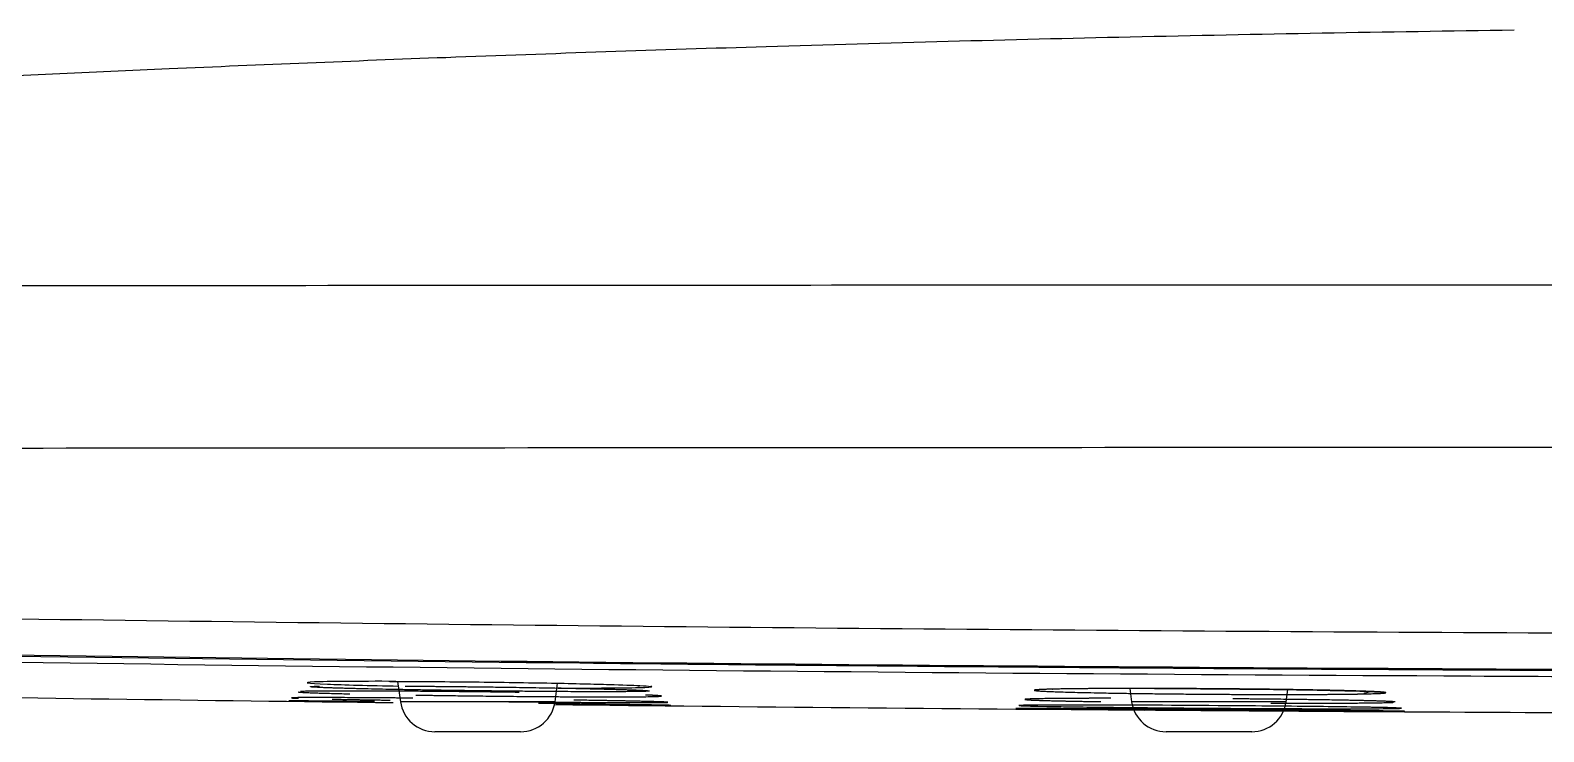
# Model space of a CAD drawing. Extents: x -4069 to -3649, y -4303 to -3709.
# Drawn here: x -3951.03 to -3942.34, y -3912.65 to -3908.62 of the extents above; entities that cross this region are included whole.
import ezdxf

# ---------------------------------------------------------------- set-up
doc = ezdxf.new("R2010")
doc.units = 0
doc.header["$LTSCALE"] = 7
doc.layers.add('6', color=7, linetype='CONTINUOUS')

msp = doc.modelspace()

# ---------------------------------------------------------------- linework, layer by layer
at = {"layer": '6', "color": 7, "linetype": 'Continuous'}
for p, q in [((-3948.92074, -3912.35621), (-3948.90438, -3912.4731)), ((-3948.01616, -3912.4731), (-3948.00128, -3912.36676)), ((-3944.71512, -3912.39711), (-3944.70448, -3912.4731)), ((-3943.81627, -3912.4731), (-3943.80651, -3912.40339)), ((-3948.21423, -3912.64536), (-3948.70631, -3912.64536)), ((-3944.01433, -3912.64536), (-3944.50642, -3912.64536))]:
    msp.add_line(p, q, dxfattribs=at)
at = {"layer": '6', "color": 3, "linetype": 'Continuous'}
for p, q in [((-3948.01616, -3912.4731), (-3948.90438, -3912.4731)), ((-3943.81627, -3912.4731), (-3944.70448, -3912.4731))]:
    msp.add_line(p, q, dxfattribs=at)
at = {"layer": '6', "color": 7, "linetype": 'Continuous'}
for centre, radius, start, end in [((-3937.96053, -3011.66382), 900.88155, 269.09366, 269.3013), ((-3948.70631, -3912.44537), 0.2, 187.96961, 270), ((-3948.21423, -3912.44537), 0.2, 270, 352.03039), ((-3937.96053, -3011.66382), 900.88155, 269.360262, 269.575942), ((-3944.50642, -3912.44537), 0.2, 187.96961, 270), ((-3944.01433, -3912.44537), 0.2, 270, 352.03039), ((-3937.96053, -3011.66382), 900.88155, 269.626603, 269.803149)]:
    msp.add_arc(centre, radius, start, end, dxfattribs=at)
for points, knots in [([(-3942.50659, -3908.61701), (-3943.24215, -3908.62693), (-3944.67474, -3908.65251), (-3946.72053, -3908.70674), (-3948.56043, -3908.76932), (-3950.14939, -3908.83393), (-3951.48752, -3908.89592), (-3952.616, -3908.9535), (-3953.87665, -3909.02283), (-3955.51689, -3909.1216), (-3957.74262, -3909.27273), (-3960.45886, -3909.48337), (-3963.60888, -3909.76368), (-3965.85133, -3909.9938), (-3967.02597, -3910.12265)], [0, 0, 0, 0, 0.0898009, 0.1749137, 0.2498263, 0.3145379, 0.3690477, 0.4133547, 0.4524776, 0.5231752, 0.6139511, 0.724809, 0.8557542, 1, 1, 1, 1]), ([(-3957.77944, -3912.09524), (-3956.93589, -3912.11221), (-3955.28566, -3912.14539), (-3951.98388, -3912.20085), (-3948.69794, -3912.2439), (-3945.39409, -3912.27401), (-3942.91455, -3912.29018), (-3940.43756, -3912.29985), (-3937.95913, -3912.30308), (-3935.4821, -3912.29985), (-3932.17763, -3912.28692), (-3928.04742, -3912.25467), (-3923.9372, -3912.20085), (-3920.63542, -3912.14539), (-3918.98519, -3912.11221), (-3918.14162, -3912.09524)], [0, 0, 0, 0, 0.0639064, 0.1250195, 0.2500217, 0.3126207, 0.3750138, 0.4376134, 0.5000004, 0.5624934, 0.624987, 0.7499783, 0.8749805, 0.9360924, 1, 1, 1, 1]), ([(-3948.9649, -3912.35625), (-3948.94712, -3912.3562), (-3948.87263, -3912.35612), (-3948.7024, -3912.3573), (-3948.48077, -3912.35931), (-3948.25111, -3912.36229), (-3948.03624, -3912.36589), (-3947.85102, -3912.36979), (-3947.66513, -3912.37464), (-3947.52415, -3912.37989), (-3947.47432, -3912.3838), (-3947.46818, -3912.38544), (-3947.46772, -3912.38576)], [0, 0, 0, 0, 0.0350477, 0.140964, 0.2512962, 0.3628042, 0.4726257, 0.5781655, 0.6763129, 0.841164, 0.9673927, 1, 1, 1, 1]), ([(-3947.53717, -3912.38511), (-3947.53698, -3912.38393), (-3947.53287, -3912.38267), (-3947.52966, -3912.3813), (-3947.52826, -3912.38061)], [0, 0, 0, 0, 0.5036643, 1, 1, 1, 1]), ([(-3944.57389, -3912.39725), (-3944.55045, -3912.39725), (-3944.45689, -3912.39734), (-3944.27889, -3912.39831), (-3944.05175, -3912.40017), (-3943.83388, -3912.40282), (-3943.67892, -3912.40522), (-3943.6099, -3912.40676), (-3943.59603, -3912.40708)], [0, 0, 0, 0, 0.0729791, 0.2878058, 0.5032619, 0.7220745, 0.9421563, 1, 1, 1, 1]), ([(-3949.0529, -3912.47236), (-3949.05749, -3912.47231), (-3949.06646, -3912.47222), (-3949.07961, -3912.47209), (-3949.09371, -3912.47195), (-3949.11181, -3912.47177), (-3949.13002, -3912.47159), (-3949.14644, -3912.47143), (-3949.15762, -3912.47132), (-3949.16669, -3912.47123), (-3949.17791, -3912.47112), (-3949.19335, -3912.47097), (-3949.21333, -3912.47078), (-3949.23054, -3912.47062), (-3949.2434, -3912.4705), (-3949.25875, -3912.47035), (-3949.28226, -3912.47014), (-3949.30556, -3912.46993), (-3949.32198, -3912.46979), (-3949.32758, -3912.46974), (-3949.34075, -3912.46963), (-3949.36863, -3912.46939), (-3949.40247, -3912.46912), (-3949.43316, -3912.46889), (-3949.45647, -3912.46873), (-3949.47281, -3912.46863), (-3949.48271, -3912.46858), (-3949.4875, -3912.46855), (-3949.49108, -3912.46853), (-3949.49411, -3912.46852), (-3949.4966, -3912.4685), (-3949.49995, -3912.46849), (-3949.50353, -3912.46848), (-3949.5095, -3912.46845), (-3949.51702, -3912.46844), (-3949.52437, -3912.46843), (-3949.52993, -3912.46842), (-3949.53264, -3912.46843), (-3949.53457, -3912.46843), (-3949.54209, -3912.46846), (-3949.5459, -3912.46854), (-3949.54598, -3912.46867), (-3949.54565, -3912.46871), (-3949.54525, -3912.46875), (-3949.54467, -3912.46879), (-3949.54428, -3912.46881), (-3949.54344, -3912.46885), (-3949.5419, -3912.46891), (-3949.5395, -3912.469), (-3949.53585, -3912.46911), (-3949.53159, -3912.46921), (-3949.52877, -3912.46928), (-3949.52842, -3912.46929)], [0, 0, 0, 0, 0.0127961, 0.0250634, 0.0377531, 0.0535913, 0.0776648, 0.0915932, 0.1035719, 0.1120833, 0.1192677, 0.1380887, 0.1613359, 0.1841942, 0.1953425, 0.2047694, 0.2342998, 0.2800516, 0.2922388, 0.2969971, 0.302177, 0.3446384, 0.4116394, 0.4527434, 0.4989561, 0.5415586, 0.5567426, 0.56552, 0.5756469, 0.5827208, 0.5882777, 0.5944266, 0.6092379, 0.6187224, 0.6462375, 0.6847205, 0.7008643, 0.71459, 0.7200806, 0.730928, 0.8382349, 0.8531722, 0.865248, 0.8838726, 0.889081, 0.8934019, 0.9005527, 0.9233764, 0.9386373, 0.9645571, 0.9956995, 1, 1, 1, 1]), ([(-3948.83276, -3912.45255), (-3948.8365, -3912.45251), (-3948.8501, -3912.45239), (-3948.86952, -3912.45222), (-3948.8893, -3912.45204), (-3948.90206, -3912.45193), (-3948.91101, -3912.45185), (-3948.9191, -3912.45179), (-3948.92961, -3912.4517), (-3948.94947, -3912.45153), (-3948.9703, -3912.45136), (-3948.98902, -3912.45122), (-3948.99958, -3912.45113), (-3949.01012, -3912.45105), (-3949.02607, -3912.45093), (-3949.04531, -3912.45079), (-3949.06488, -3912.45065), (-3949.07908, -3912.45055), (-3949.09002, -3912.45048), (-3949.10236, -3912.4504), (-3949.13049, -3912.45022), (-3949.17914, -3912.44991), (-3949.23217, -3912.44966), (-3949.27621, -3912.44948), (-3949.30233, -3912.44939), (-3949.32803, -3912.44932), (-3949.35114, -3912.44928), (-3949.38146, -3912.44924), (-3949.4052, -3912.44925), (-3949.4244, -3912.44929), (-3949.43413, -3912.44932), (-3949.44033, -3912.44934), (-3949.44477, -3912.44936), (-3949.45405, -3912.4494), (-3949.46796, -3912.44948), (-3949.48024, -3912.44959), (-3949.48908, -3912.44968), (-3949.49465, -3912.44975), (-3949.49992, -3912.44983), (-3949.50757, -3912.44998), (-3949.51568, -3912.45017), (-3949.52165, -3912.4504), (-3949.52545, -3912.4506), (-3949.52746, -3912.45075), (-3949.5287, -3912.45091), (-3949.52919, -3912.45105), (-3949.52936, -3912.45119), (-3949.52929, -3912.45135), (-3949.52731, -3912.45168), (-3949.51991, -3912.4522), (-3949.50879, -3912.45275), (-3949.4999, -3912.45312), (-3949.4949, -3912.45331), (-3949.49226, -3912.45341), (-3949.49113, -3912.45345), (-3949.49069, -3912.45347)], [0, 0, 0, 0, 0.0075609, 0.0275425, 0.0396384, 0.0480322, 0.0538595, 0.0583255, 0.0649591, 0.075982, 0.1005738, 0.1094555, 0.11647, 0.1235787, 0.132742, 0.1518394, 0.1665738, 0.1773476, 0.1849962, 0.1922519, 0.2071401, 0.2541659, 0.3148773, 0.3469541, 0.3774913, 0.3929138, 0.4286299, 0.4548862, 0.500011, 0.5198514, 0.5382324, 0.5453814, 0.5493888, 0.5596534, 0.591178, 0.6219788, 0.6358095, 0.6476547, 0.6609667, 0.6789247, 0.7152249, 0.7438615, 0.7644681, 0.7842511, 0.7951646, 0.814252, 0.8251923, 0.8360602, 0.8577997, 0.9149313, 0.9574255, 0.9797424, 0.9916047, 0.9967601, 1, 1, 1, 1]), ([(-3949.49152, -3912.41569), (-3949.49374, -3912.4162), (-3949.4913, -3912.4173), (-3949.47197, -3912.41883), (-3949.45159, -3912.41989), (-3949.43966, -3912.42044), (-3949.42959, -3912.42089), (-3949.41413, -3912.42151), (-3949.39188, -3912.42233), (-3949.36143, -3912.42335), (-3949.3101, -3912.42489), (-3949.25265, -3912.42639), (-3949.20668, -3912.42747), (-3949.19496, -3912.42773)], [0, 0, 0, 0, 0.1699345, 0.3383151, 0.4161103, 0.440775, 0.4765881, 0.5267062, 0.5911878, 0.670369, 0.7640214, 0.94123, 1, 1, 1, 1]), ([(-3948.22166, -3912.41966), (-3948.2242, -3912.41962), (-3948.26726, -3912.41902), (-3948.40533, -3912.41717), (-3948.58668, -3912.41516), (-3948.75842, -3912.41362), (-3948.90142, -3912.41255), (-3949.053, -3912.41174), (-3949.16682, -3912.4115), (-3949.22896, -3912.41153), (-3949.26014, -3912.41157), (-3949.28733, -3912.41165), (-3949.31171, -3912.41175), (-3949.33232, -3912.41185), (-3949.35209, -3912.41199), (-3949.36631, -3912.41211), (-3949.37669, -3912.4122), (-3949.38587, -3912.41228), (-3949.3987, -3912.41244), (-3949.41211, -3912.41263), (-3949.42596, -3912.41283), (-3949.43743, -3912.41309), (-3949.45137, -3912.41342), (-3949.46413, -3912.41382), (-3949.47319, -3912.4142), (-3949.47768, -3912.41443), (-3949.47925, -3912.41452)], [0, 0, 0, 0, 0.0045775, 0.077459, 0.2454523, 0.3189172, 0.3880019, 0.5133613, 0.6230361, 0.6505999, 0.6747442, 0.7078768, 0.7286915, 0.7494296, 0.7729281, 0.7963225, 0.8018517, 0.8105407, 0.8307024, 0.8554886, 0.870783, 0.8927184, 0.9202541, 0.9547657, 0.9829694, 1, 1, 1, 1]), ([(-3949.29576, -3912.45833), (-3949.29477, -3912.45835), (-3949.28871, -3912.45847), (-3949.27534, -3912.45873), (-3949.25625, -3912.4591), (-3949.23858, -3912.45943), (-3949.22434, -3912.45969), (-3949.21274, -3912.45991), (-3949.19726, -3912.46019), (-3949.17352, -3912.46061), (-3949.15006, -3912.46102), (-3949.13011, -3912.46136), (-3949.11454, -3912.46163), (-3949.09816, -3912.4619), (-3949.08189, -3912.46217), (-3949.06335, -3912.46247), (-3949.04558, -3912.46276), (-3949.02694, -3912.46306), (-3949.01205, -3912.46329), (-3948.99827, -3912.46351), (-3948.98731, -3912.46368), (-3948.98228, -3912.46376), (-3948.97932, -3912.4638), (-3948.97679, -3912.46384), (-3948.97383, -3912.46389), (-3948.96985, -3912.46395), (-3948.96622, -3912.464), (-3948.96374, -3912.46404), (-3948.96282, -3912.46405)], [0, 0, 0, 0, 0.0111471, 0.0677633, 0.1422443, 0.2094183, 0.2474346, 0.2833198, 0.3223865, 0.3959856, 0.5065482, 0.5367531, 0.5726972, 0.6424574, 0.6788744, 0.7122826, 0.7970563, 0.8270599, 0.8648949, 0.9174359, 0.9379636, 0.9515716, 0.9573928, 0.9614482, 0.9714414, 0.9806026, 0.9927821, 1, 1, 1, 1]), ([(-3948.81637, -3912.43487), (-3948.81345, -3912.43492), (-3948.80014, -3912.43513), (-3948.78633, -3912.43534), (-3948.77389, -3912.43553), (-3948.76826, -3912.43562), (-3948.75218, -3912.43587), (-3948.72876, -3912.43622), (-3948.69799, -3912.43666), (-3948.65218, -3912.43732), (-3948.57916, -3912.43831), (-3948.47275, -3912.43965), (-3948.3415, -3912.44113), (-3948.21972, -3912.4423), (-3948.12153, -3912.44312), (-3948.04315, -3912.44371), (-3947.92959, -3912.44445), (-3947.77799, -3912.44512), (-3947.61391, -3912.44516), (-3947.50511, -3912.44441), (-3947.44283, -3912.44326), (-3947.42301, -3912.44247), (-3947.41583, -3912.44202)], [0, 0, 0, 0, 0.0050217, 0.0228543, 0.0236024, 0.026173, 0.0323919, 0.0508873, 0.0655673, 0.0836181, 0.1266433, 0.1850435, 0.2553844, 0.3376608, 0.3836305, 0.4203223, 0.4722451, 0.5850104, 0.7101524, 0.8485171, 0.9225074, 1, 1, 1, 1]), ([(-3948.30419, -3912.47252), (-3948.30297, -3912.47254), (-3948.29698, -3912.4726), (-3948.2881, -3912.47269), (-3948.27013, -3912.47288), (-3948.24033, -3912.4732), (-3948.20453, -3912.47356), (-3948.16479, -3912.47396), (-3948.13314, -3912.47427), (-3948.10335, -3912.47455), (-3948.07593, -3912.47482), (-3948.04368, -3912.47511), (-3948.00081, -3912.47548), (-3947.96028, -3912.47582), (-3947.92439, -3912.47611), (-3947.89903, -3912.47632), (-3947.87937, -3912.47646), (-3947.86279, -3912.47659), (-3947.84017, -3912.47675), (-3947.79736, -3912.47705), (-3947.74909, -3912.47735), (-3947.7026, -3912.4776), (-3947.66486, -3912.47779), (-3947.63283, -3912.47793), (-3947.61042, -3912.47801), (-3947.59965, -3912.47805), (-3947.59331, -3912.47806), (-3947.58098, -3912.4781), (-3947.56309, -3912.47814), (-3947.54197, -3912.47818), (-3947.52425, -3912.4782), (-3947.50286, -3912.4782), (-3947.48512, -3912.47819), (-3947.47097, -3912.47816), (-3947.46067, -3912.47812), (-3947.44797, -3912.47807), (-3947.43368, -3912.47799), (-3947.42341, -3912.47791), (-3947.41589, -3912.47784), (-3947.41166, -3912.4778), (-3947.40765, -3912.47775), (-3947.40399, -3912.4777), (-3947.40017, -3912.47765), (-3947.39678, -3912.47759), (-3947.39315, -3912.47753), (-3947.38731, -3912.4774), (-3947.38311, -3912.47729), (-3947.38055, -3912.47721)], [0, 0, 0, 0, 0.0026637, 0.0130426, 0.0193461, 0.0418609, 0.0781927, 0.0980687, 0.1304284, 0.1491526, 0.1648252, 0.1921559, 0.2228076, 0.2667033, 0.2902579, 0.3096676, 0.3289943, 0.3399004, 0.3523122, 0.3876967, 0.452145, 0.4862184, 0.5239685, 0.5673912, 0.5896051, 0.5992679, 0.6045714, 0.6120925, 0.6434024, 0.6699233, 0.693467, 0.7158269, 0.7624806, 0.7722555, 0.7853376, 0.8185121, 0.8419651, 0.8717955, 0.8869157, 0.8959775, 0.9033763, 0.9179382, 0.9269118, 0.9361119, 0.94835, 0.9636584, 1, 1, 1, 1]), ([(-3947.35358, -3912.49434), (-3947.35345, -3912.49434), (-3947.35195, -3912.4943), (-3947.35104, -3912.49424), (-3947.35141, -3912.49416), (-3947.35187, -3912.49414), (-3947.35188, -3912.49413), (-3947.35191, -3912.49412), (-3947.35204, -3912.49411), (-3947.35232, -3912.4941), (-3947.35316, -3912.49405), (-3947.35532, -3912.49395), (-3947.35858, -3912.49384), (-3947.36204, -3912.49374), (-3947.36487, -3912.49366), (-3947.36964, -3912.49355), (-3947.37701, -3912.49339), (-3947.38649, -3912.49319), (-3947.3973, -3912.49297), (-3947.40586, -3912.49281), (-3947.41221, -3912.4927), (-3947.4186, -3912.49259), (-3947.42536, -3912.49247), (-3947.43406, -3912.49231), (-3947.44338, -3912.49215), (-3947.45616, -3912.49195), (-3947.46789, -3912.49176), (-3947.47869, -3912.49158), (-3947.48733, -3912.49145), (-3947.49573, -3912.49132), (-3947.50568, -3912.49116), (-3947.51599, -3912.491), (-3947.52592, -3912.49085), (-3947.53984, -3912.49065), (-3947.554, -3912.49044), (-3947.56772, -3912.49023), (-3947.57305, -3912.49016), (-3947.57576, -3912.49012), (-3947.57731, -3912.49009), (-3947.57886, -3912.49007), (-3947.58083, -3912.49004), (-3947.58437, -3912.48999), (-3947.5897, -3912.48992), (-3947.59712, -3912.48981), (-3947.61481, -3912.48956), (-3947.63509, -3912.48927), (-3947.65696, -3912.48896), (-3947.67544, -3912.4887), (-3947.70664, -3912.48827), (-3947.74007, -3912.48782), (-3947.77141, -3912.4874), (-3947.79692, -3912.48706), (-3947.83091, -3912.48661), (-3947.88117, -3912.48595), (-3947.93134, -3912.48531), (-3947.97693, -3912.48472), (-3948.00486, -3912.48437), (-3948.02592, -3912.48411), (-3948.04465, -3912.48387), (-3948.0669, -3912.48359), (-3948.09001, -3912.48331), (-3948.10538, -3912.48312), (-3948.11201, -3912.48303)], [0, 0, 0, 0, 0.004413, 0.0528536, 0.0659572, 0.0715116, 0.0728148, 0.0740184, 0.0757146, 0.0787433, 0.0875438, 0.1111003, 0.1432693, 0.1550373, 0.1703654, 0.1839035, 0.2063143, 0.2444844, 0.2724228, 0.2936279, 0.3027927, 0.3115715, 0.3313924, 0.343078, 0.3623679, 0.3813731, 0.4051592, 0.4177588, 0.4302217, 0.442937, 0.4533063, 0.4714361, 0.4833876, 0.4917599, 0.5238082, 0.5342203, 0.5395254, 0.5421846, 0.5435135, 0.5448412, 0.54749, 0.550198, 0.5568655, 0.5650101, 0.5742184, 0.6134007, 0.6285994, 0.6412078, 0.667709, 0.717913, 0.7323978, 0.7494379, 0.783569, 0.8190203, 0.8735646, 0.9020918, 0.924652, 0.9367287, 0.9494091, 0.9664877, 0.9855658, 1, 1, 1, 1]), ([(-3947.38055, -3912.47721), (-3947.38009, -3912.4772), (-3947.37856, -3912.47715), (-3947.3759, -3912.47704), (-3947.37381, -3912.47693), (-3947.37235, -3912.47683), (-3947.37131, -3912.47673), (-3947.37016, -3912.47663), (-3947.36949, -3912.4765), (-3947.36929, -3912.47638), (-3947.36924, -3912.47627), (-3947.36938, -3912.47619), (-3947.36951, -3912.47614), (-3947.36972, -3912.47609), (-3947.36999, -3912.47604), (-3947.3704, -3912.47597), (-3947.37121, -3912.47587), (-3947.37219, -3912.47575), (-3947.37499, -3912.47549), (-3947.37952, -3912.47519), (-3947.38735, -3912.4748), (-3947.39426, -3912.47449), (-3947.40085, -3912.47421), (-3947.40686, -3912.47398), (-3947.41234, -3912.4738), (-3947.41753, -3912.47362), (-3947.42452, -3912.47339), (-3947.44795, -3912.47266), (-3947.47701, -3912.47187), (-3947.51029, -3912.4711), (-3947.52218, -3912.47082), (-3947.54164, -3912.47039), (-3947.56399, -3912.46991), (-3947.58336, -3912.4695), (-3947.59407, -3912.46929), (-3947.60702, -3912.46903), (-3947.62089, -3912.46875), (-3947.63457, -3912.46849), (-3947.65838, -3912.46803), (-3947.68422, -3912.46755), (-3947.71225, -3912.46705), (-3947.72468, -3912.46683), (-3947.7383, -3912.46659), (-3947.75476, -3912.46631), (-3947.77542, -3912.46596), (-3947.80561, -3912.46546), (-3947.84276, -3912.46485), (-3947.87983, -3912.46426), (-3947.90148, -3912.46392), (-3947.90909, -3912.4638)], [0, 0, 0, 0, 0.0069718, 0.0240967, 0.0474155, 0.0563227, 0.065485, 0.0854237, 0.0964025, 0.1131274, 0.1281744, 0.1350761, 0.1409623, 0.1456403, 0.15128, 0.1586043, 0.1674081, 0.1845725, 0.195358, 0.2472538, 0.2732686, 0.3017396, 0.3273965, 0.3448761, 0.3601466, 0.3723926, 0.3868135, 0.4140217, 0.5413114, 0.5575498, 0.5708335, 0.5958015, 0.6444411, 0.6633193, 0.6731922, 0.6851486, 0.7118921, 0.7242851, 0.733533, 0.7955573, 0.811084, 0.823725, 0.834975, 0.8532794, 0.8736026, 0.8957328, 0.9408337, 0.979397, 1, 1, 1, 1]), ([(-3947.41583, -3912.44202), (-3947.41533, -3912.44199), (-3947.41158, -3912.44175), (-3947.40461, -3912.44111), (-3947.40403, -3912.44028), (-3947.4083, -3912.43952), (-3947.41183, -3912.43909), (-3947.41955, -3912.43835), (-3947.4303, -3912.43763), (-3947.44404, -3912.43691), (-3947.44951, -3912.43664), (-3947.45394, -3912.43643), (-3947.45629, -3912.43632), (-3947.45747, -3912.43626), (-3947.45814, -3912.43623), (-3947.45912, -3912.43619), (-3947.46057, -3912.43612), (-3947.46302, -3912.43601), (-3947.46667, -3912.43585), (-3947.47114, -3912.43565), (-3947.47636, -3912.43544), (-3947.48287, -3912.43518), (-3947.48975, -3912.43492), (-3947.49482, -3912.43473), (-3947.49684, -3912.43465)], [0, 0, 0, 0, 0.0166744, 0.1308285, 0.3315079, 0.3975195, 0.4575477, 0.5057492, 0.6994331, 0.7315536, 0.7738328, 0.7966076, 0.8079363, 0.8135275, 0.8162975, 0.8190477, 0.8298083, 0.8400848, 0.8586508, 0.8863261, 0.9084066, 0.9351566, 0.9746305, 1, 1, 1, 1]), ([(-3943.26748, -3912.50645), (-3943.29793, -3912.50582), (-3943.33425, -3912.50517), (-3943.54878, -3912.50178), (-3943.8164, -3912.49886), (-3944.38407, -3912.49436), (-3944.68281, -3912.49278), (-3945.14625, -3912.49187), (-3945.30189, -3912.49255), (-3945.3816, -3912.49579), (-3945.30509, -3912.4983), (-3944.9554, -3912.50382), (-3944.68902, -3912.50672), (-3944.12124, -3912.51121), (-3943.8206, -3912.51279), (-3943.36436, -3912.51369), (-3943.20761, -3912.51304), (-3943.16598, -3912.51143)], [0, 0, 0, 0, 0.0335006, 0.0335006, 0.1717119, 0.1717119, 0.3099233, 0.3099233, 0.4481346, 0.4481346, 0.586346, 0.586346, 0.7245573, 0.7245573, 0.8627687, 0.8627687, 1, 1, 1, 1]), ([(-3943.16598, -3912.51143), (-3943.16568, -3912.51142), (-3943.16539, -3912.51141), (-3943.16511, -3912.5114), (-3943.12484, -3912.50977), (-3943.20343, -3912.50724), (-3943.54878, -3912.50178), (-3943.8164, -3912.49886), (-3944.38407, -3912.49436), (-3944.68281, -3912.49278), (-3945.14625, -3912.49187), (-3945.30189, -3912.49255), (-3945.34886, -3912.49446), (-3945.35227, -3912.49477), (-3945.35206, -3912.49512)], [0, 0, 0, 0, 0.001694, 0.001694, 0.001694, 0.2406067, 0.2406067, 0.4795193, 0.4795193, 0.7184319, 0.7184319, 0.9573445, 0.9573445, 1, 1, 1, 1]), ([(-3944.82312, -3912.45344), (-3944.82333, -3912.45344), (-3944.83302, -3912.45344), (-3944.84781, -3912.45344), (-3944.86601, -3912.45345), (-3944.8774, -3912.45346), (-3944.88567, -3912.45347), (-3944.89847, -3912.45349), (-3944.91142, -3912.45351), (-3944.92437, -3912.45354), (-3944.93143, -3912.45355), (-3944.93904, -3912.45357), (-3944.94728, -3912.45359), (-3944.95627, -3912.45361), (-3944.96765, -3912.45365), (-3944.97985, -3912.45369), (-3944.99314, -3912.45374), (-3945.00561, -3912.45379), (-3945.01918, -3912.45385), (-3945.03364, -3912.45391), (-3945.04601, -3912.45398), (-3945.05604, -3912.45404), (-3945.06438, -3912.45409), (-3945.07269, -3912.45414), (-3945.08635, -3912.45423), (-3945.10222, -3912.45435), (-3945.12225, -3912.45451), (-3945.13801, -3912.45466), (-3945.1489, -3912.45477), (-3945.15445, -3912.45483), (-3945.15838, -3912.45487), (-3945.1683, -3912.45498), (-3945.19059, -3912.45525), (-3945.21008, -3912.45555), (-3945.2235, -3912.45578), (-3945.22911, -3912.45587), (-3945.2441, -3912.45616), (-3945.25922, -3912.45652), (-3945.27172, -3912.45687), (-3945.27677, -3912.45702), (-3945.2806, -3912.45715), (-3945.28292, -3912.45723), (-3945.28438, -3912.45728), (-3945.28536, -3912.45731), (-3945.28675, -3912.45737), (-3945.28958, -3912.45748), (-3945.29304, -3912.45762), (-3945.29682, -3912.45778), (-3945.30012, -3912.45795), (-3945.30268, -3912.4581), (-3945.30464, -3912.45822), (-3945.3061, -3912.45831), (-3945.30777, -3912.45844), (-3945.30993, -3912.45863), (-3945.31274, -3912.4589), (-3945.31455, -3912.45918), (-3945.31697, -3912.45947), (-3945.3184, -3912.45976), (-3945.31809, -3912.46015), (-3945.31532, -3912.46076), (-3945.31043, -3912.46133), (-3945.30227, -3912.46197), (-3945.29446, -3912.46245), (-3945.28777, -3912.46286), (-3945.2829, -3912.46312), (-3945.28024, -3912.46326), (-3945.27649, -3912.46343), (-3945.27221, -3912.46363), (-3945.26793, -3912.46382), (-3945.26196, -3912.46406), (-3945.25674, -3912.46427), (-3945.25008, -3912.46452), (-3945.24265, -3912.46478), (-3945.23456, -3912.46507), (-3945.2258, -3912.46536), (-3945.21461, -3912.4657), (-3945.20498, -3912.46599), (-3945.19772, -3912.4662), (-3945.19638, -3912.46624), (-3945.19564, -3912.46626), (-3945.19523, -3912.46627), (-3945.19502, -3912.46628), (-3945.19491, -3912.46628), (-3945.19487, -3912.46628), (-3945.19485, -3912.46628), (-3945.19484, -3912.46628), (-3945.19484, -3912.46628), (-3945.19482, -3912.46628), (-3945.19433, -3912.4663), (-3945.19316, -3912.46633), (-3945.19082, -3912.46639), (-3945.18622, -3912.46652), (-3945.18091, -3912.46667), (-3945.17564, -3912.46681), (-3945.16842, -3912.467), (-3945.15769, -3912.46727), (-3945.14325, -3912.46761), (-3945.13134, -3912.4679), (-3945.12106, -3912.46814), (-3945.11492, -3912.46828), (-3945.11016, -3912.46838), (-3945.10728, -3912.46844), (-3945.10419, -3912.46852), (-3945.10097, -3912.46857), (-3945.10023, -3912.46861), (-3945.09921, -3912.46862), (-3945.09888, -3912.46861), (-3945.09714, -3912.46867), (-3945.09514, -3912.4687), (-3945.08966, -3912.46883), (-3945.07818, -3912.46907), (-3945.06269, -3912.4694), (-3945.04403, -3912.46975), (-3945.02626, -3912.47008), (-3945.00535, -3912.47046), (-3944.97852, -3912.47094), (-3944.94708, -3912.47147), (-3944.91321, -3912.47202), (-3944.8911, -3912.47236), (-3944.88083, -3912.47251)], [0, 0, 0, 0, 0.0003548, 0.0166145, 0.0255139, 0.0324814, 0.0368701, 0.0404753, 0.0557579, 0.0606612, 0.0644306, 0.0688854, 0.0750472, 0.0802941, 0.0862477, 0.0971782, 0.1042456, 0.1131103, 0.1226883, 0.1323548, 0.1436426, 0.149428, 0.1546326, 0.1623323, 0.1681197, 0.1860809, 0.2002452, 0.2171223, 0.2267979, 0.2294129, 0.2320966, 0.2374527, 0.2568658, 0.2968004, 0.3005136, 0.3032945, 0.3164651, 0.3564474, 0.3668888, 0.3766007, 0.3823156, 0.3876773, 0.3895448, 0.3907442, 0.3930252, 0.398113, 0.4082541, 0.4152748, 0.423948, 0.433294, 0.4381484, 0.4414366, 0.446798, 0.4570018, 0.4677586, 0.4855809, 0.4949455, 0.5075948, 0.525533, 0.5454067, 0.5854994, 0.5957588, 0.6219785, 0.6421251, 0.6447998, 0.6520518, 0.6580744, 0.6653222, 0.674637, 0.6800782, 0.6927984, 0.6980788, 0.7084373, 0.7226055, 0.7300362, 0.7408449, 0.7606603, 0.7628988, 0.7641328, 0.7648299, 0.7651969, 0.7653847, 0.7654798, 0.7655275, 0.7655336, 0.7655336, 0.7655397, 0.7655517, 0.7655757, 0.7671978, 0.7689701, 0.7728483, 0.7811203, 0.7850463, 0.7885204, 0.802321, 0.8147387, 0.8271171, 0.8337559, 0.8410445, 0.8426064, 0.8455032, 0.8479263, 0.8506275, 0.8519015, 0.8519173, 0.8519329, 0.8533249, 0.8550504, 0.8571281, 0.8658381, 0.8829001, 0.8935423, 0.9055795, 0.9203057, 0.9366063, 0.9597324, 0.9816326, 1, 1, 1, 1]), ([(-3943.19116, -3912.47423), (-3943.19118, -3912.47423), (-3943.19136, -3912.47417), (-3943.19232, -3912.47401), (-3943.19438, -3912.47376), (-3943.19727, -3912.47344), (-3943.20068, -3912.4731), (-3943.2074, -3912.47257), (-3943.21528, -3912.4721), (-3943.22274, -3912.47172), (-3943.22695, -3912.47151), (-3943.23435, -3912.47116), (-3943.24342, -3912.47078), (-3943.25225, -3912.47043), (-3943.26391, -3912.46999), (-3943.28106, -3912.46939), (-3943.3038, -3912.4687), (-3943.32292, -3912.46817), (-3943.33738, -3912.46779), (-3943.34785, -3912.46752), (-3943.35778, -3912.46727), (-3943.36791, -3912.46704), (-3943.37843, -3912.46679), (-3943.3902, -3912.46652), (-3943.40485, -3912.46619), (-3943.41812, -3912.46591), (-3943.42892, -3912.46569), (-3943.4381, -3912.4655), (-3943.45713, -3912.46512), (-3943.50775, -3912.46416), (-3943.56231, -3912.46324), (-3943.62558, -3912.46226), (-3943.66173, -3912.46172), (-3943.70654, -3912.4611), (-3943.74476, -3912.46058), (-3943.79138, -3912.45998), (-3943.84711, -3912.45932), (-3943.9097, -3912.45862), (-3943.96081, -3912.45809), (-3943.99585, -3912.45774), (-3944.02068, -3912.4575), (-3944.04894, -3912.45723), (-3944.08355, -3912.45692), (-3944.10843, -3912.45671), (-3944.12161, -3912.4566), (-3944.12354, -3912.45658)], [0, 0, 0, 0, 0.0007499, 0.0101048, 0.0270704, 0.0451246, 0.0634978, 0.0854198, 0.1336555, 0.1408066, 0.1477207, 0.1677931, 0.1962053, 0.2083946, 0.2234795, 0.2646324, 0.3022404, 0.3306104, 0.3466853, 0.3610538, 0.3722501, 0.3839, 0.3974951, 0.4105277, 0.4259575, 0.4471139, 0.4536816, 0.4607511, 0.476293, 0.5128286, 0.6110051, 0.6229741, 0.6740612, 0.7006616, 0.7285748, 0.7635706, 0.8070617, 0.8517313, 0.8979394, 0.9149712, 0.9251278, 0.9492962, 0.9732058, 0.9960874, 1, 1, 1, 1]), ([(-3943.90421, -3912.48094), (-3943.90399, -3912.48094), (-3943.89994, -3912.48095), (-3943.88624, -3912.481), (-3943.85477, -3912.48109), (-3943.8201, -3912.48117), (-3943.78677, -3912.48123), (-3943.75518, -3912.48127), (-3943.72731, -3912.4813), (-3943.70383, -3912.48131), (-3943.69108, -3912.48131), (-3943.67639, -3912.48131), (-3943.66032, -3912.4813), (-3943.63829, -3912.48128), (-3943.61822, -3912.48127), (-3943.60219, -3912.48125), (-3943.59351, -3912.48124), (-3943.58519, -3912.48122), (-3943.57046, -3912.48119), (-3943.55498, -3912.48115), (-3943.53871, -3912.4811), (-3943.52649, -3912.48106), (-3943.51426, -3912.48102), (-3943.49566, -3912.48093), (-3943.47082, -3912.48081), (-3943.43457, -3912.48062), (-3943.40196, -3912.48039), (-3943.37081, -3912.48011), (-3943.35078, -3912.4799), (-3943.33662, -3912.47975), (-3943.32923, -3912.47966), (-3943.324, -3912.47959), (-3943.31932, -3912.47952), (-3943.31243, -3912.47943), (-3943.30362, -3912.47929), (-3943.29499, -3912.47916), (-3943.28601, -3912.47901), (-3943.2729, -3912.47879), (-3943.25539, -3912.47842), (-3943.23862, -3912.47799), (-3943.2268, -3912.47763), (-3943.21985, -3912.47737), (-3943.21565, -3912.47719), (-3943.2109, -3912.47696), (-3943.20644, -3912.47673), (-3943.20251, -3912.4765), (-3943.20083, -3912.4764), (-3943.20011, -3912.47635)], [0, 0, 0, 0, 0.0005866, 0.0110439, 0.0373639, 0.0868274, 0.1075271, 0.1318533, 0.1779011, 0.1887466, 0.2018264, 0.2162235, 0.2333651, 0.2517537, 0.2852881, 0.2969372, 0.3028577, 0.3131805, 0.3243017, 0.3520047, 0.3654859, 0.3805996, 0.394616, 0.4089515, 0.4491228, 0.48803, 0.5478839, 0.5847528, 0.6279212, 0.6436568, 0.6540231, 0.6646821, 0.6719367, 0.6817551, 0.7012047, 0.7220057, 0.731073, 0.7554691, 0.803228, 0.8522676, 0.8894425, 0.9111728, 0.9248362, 0.94016, 0.9721773, 0.9870645, 1, 1, 1, 1]), ([(-3943.59603, -3912.40708), (-3943.55317, -3912.40793), (-3943.42124, -3912.41082), (-3943.28463, -3912.41575), (-3943.25134, -3912.41937), (-3943.25121, -3912.4208)], [0, 0, 0, 0, 0.194378, 0.6595612, 1, 1, 1, 1]), ([(-3943.36729, -3912.42316), (-3943.36725, -3912.42304), (-3943.36645, -3912.42244), (-3943.3541, -3912.41909), (-3943.34147, -3912.41665), (-3943.33197, -3912.41454)], [0, 0, 0, 0, 0.0193572, 0.121243, 1, 1, 1, 1]), ([(-3947.36302, -3912.49443), (-3947.35715, -3912.49441), (-3947.35025, -3912.49431), (-3947.35401, -3912.494), (-3947.37095, -3912.49353), (-3947.39534, -3912.49303), (-3947.41431, -3912.49268), (-3947.42089, -3912.49256)], [0, 0, 0, 0, 0.2212217, 0.4444917, 0.6688891, 0.8931411, 1, 1, 1, 1]), ([(-3947.36302, -3912.49443), (-3947.36263, -3912.49443), (-3947.36136, -3912.49442), (-3947.35948, -3912.49441), (-3947.35765, -3912.4944), (-3947.35674, -3912.49439), (-3947.35629, -3912.49439), (-3947.35618, -3912.49439)], [0, 0, 0, 0, 0.1428545, 0.4782511, 0.7330488, 0.9299554, 1, 1, 1, 1]), ([(-3943.14859, -3912.52856), (-3943.14839, -3912.52856), (-3943.14607, -3912.52854), (-3943.143, -3912.5285), (-3943.13949, -3912.52843), (-3943.13743, -3912.52835), (-3943.13682, -3912.52825), (-3943.13847, -3912.52813), (-3943.14322, -3912.52797), (-3943.17964, -3912.52712), (-3943.36428, -3912.52504), (-3943.74537, -3912.52179), (-3944.18216, -3912.51841), (-3944.60614, -3912.5156), (-3944.89996, -3912.51393), (-3945.07731, -3912.51302), (-3945.21752, -3912.51246), (-3945.30859, -3912.51228), (-3945.33892, -3912.51231), (-3945.34996, -3912.51236), (-3945.35204, -3912.51237), (-3945.35462, -3912.51238), (-3945.35834, -3912.51241), (-3945.36154, -3912.51244), (-3945.364, -3912.51247), (-3945.36558, -3912.51249), (-3945.36708, -3912.51252), (-3945.36853, -3912.51257), (-3945.37181, -3912.51276), (-3945.35876, -3912.5132), (-3945.30678, -3912.51397), (-3945.2492, -3912.51465), (-3945.18897, -3912.5153), (-3945.11786, -3912.51602), (-3945.02895, -3912.51685), (-3944.91919, -3912.51782), (-3944.78283, -3912.51897), (-3944.63644, -3912.52014), (-3944.51126, -3912.52109), (-3944.39002, -3912.52199), (-3944.24129, -3912.52305), (-3944.07059, -3912.52421), (-3943.91358, -3912.52522), (-3943.77248, -3912.52608), (-3943.66047, -3912.52673), (-3943.58982, -3912.52711), (-3943.559, -3912.52727), (-3943.55194, -3912.52731)], [0, 0, 0, 0, 0.0008231, 0.0070547, 0.0139678, 0.021262, 0.0286375, 0.0368048, 0.0448232, 0.0568366, 0.1692363, 0.225055, 0.280782, 0.3909235, 0.4190381, 0.4471369, 0.5030364, 0.5310354, 0.5565936, 0.557776, 0.559363, 0.5621566, 0.5649723, 0.5706519, 0.5740949, 0.5760698, 0.5782222, 0.5829441, 0.5880246, 0.6261517, 0.6578489, 0.6810255, 0.6942518, 0.7165166, 0.7400837, 0.7573503, 0.7866649, 0.8192064, 0.8348171, 0.8500368, 0.8793537, 0.9071655, 0.9333333, 0.9579209, 0.980931, 0.9955884, 1, 1, 1, 1]), ([(-3945.35683, -3912.51314), (-3945.35144, -3912.51326), (-3945.32579, -3912.51372), (-3945.25576, -3912.51461), (-3945.12496, -3912.51597), (-3944.99529, -3912.51717), (-3944.86105, -3912.51832), (-3944.7183, -3912.5195), (-3944.55741, -3912.52075), (-3944.34972, -3912.52229), (-3944.13701, -3912.52378), (-3943.89504, -3912.52535), (-3943.67133, -3912.52668), (-3943.47466, -3912.52772), (-3943.31567, -3912.52841), (-3943.20234, -3912.52872), (-3943.16003, -3912.52866), (-3943.14859, -3912.52856)], [0, 0, 0, 0, 0.0340624, 0.1230781, 0.1816335, 0.2582843, 0.297372, 0.3374272, 0.4139084, 0.4580658, 0.5365415, 0.6132834, 0.6901758, 0.768235, 0.845562, 0.9225695, 1, 1, 1, 1]), ([(-3943.14859, -3912.52856), (-3943.13696, -3912.52846), (-3943.1339, -3912.52811), (-3943.18327, -3912.52722), (-3943.26308, -3912.52624), (-3943.34854, -3912.52534), (-3943.45151, -3912.52435), (-3943.61036, -3912.52295), (-3943.8276, -3912.52117), (-3944.06271, -3912.51935), (-3944.30811, -3912.51762), (-3944.5516, -3912.51601), (-3944.74655, -3912.51481), (-3944.88848, -3912.514), (-3945.0175, -3912.51332), (-3945.15535, -3912.5127), (-3945.23831, -3912.51244), (-3945.27197, -3912.51237)], [0, 0, 0, 0, 0.0782334, 0.1569438, 0.2335807, 0.2703185, 0.3069579, 0.3842524, 0.4633363, 0.5393686, 0.6138635, 0.6917896, 0.7700493, 0.8084498, 0.8463546, 0.9233817, 1, 1, 1, 1]), ([(-3945.14724, -3912.51572), (-3945.13752, -3912.51582), (-3945.11113, -3912.51608), (-3945.08282, -3912.51634), (-3945.06456, -3912.51651)], [0, 0, 0, 0, 0.3796421, 1, 1, 1, 1]), ([(-3944.70381, -3912.5063), (-3944.60892, -3912.50725), (-3944.50818, -3912.50815), (-3944.12124, -3912.51121), (-3943.8206, -3912.51279), (-3943.36436, -3912.51369), (-3943.20761, -3912.51304), (-3943.16598, -3912.51143)], [0, 0, 0, 0, 0.1540754, 0.1540754, 0.5785426, 0.5785426, 1, 1, 1, 1]), ([(-3943.90262, -3912.52528), (-3943.85768, -3912.52556), (-3943.76973, -3912.5261), (-3943.66047, -3912.52673), (-3943.56346, -3912.52725), (-3943.48007, -3912.52768), (-3943.40157, -3912.52804), (-3943.33762, -3912.5283), (-3943.28653, -3912.52848), (-3943.23647, -3912.52862), (-3943.20106, -3912.52867), (-3943.1763, -3912.52867), (-3943.16203, -3912.52864), (-3943.1535, -3912.52861), (-3943.14975, -3912.52858), (-3943.14893, -3912.52856), (-3943.14869, -3912.52856), (-3943.14859, -3912.52856)], [0, 0, 0, 0, 0.1150352, 0.2298299, 0.3029537, 0.4033029, 0.4956898, 0.5807136, 0.6585365, 0.7289153, 0.8449384, 0.89061, 0.9283611, 0.9801668, 0.994138, 0.9980923, 1, 1, 1, 1]), ([(-3943.15481, -3912.5104), (-3943.15731, -3912.50882), (-3943.23553, -3912.50673), (-3943.48973, -3912.50271), (-3943.64447, -3912.50083), (-3943.81789, -3912.49912)], [0, 0, 0, 0, 0.5530051, 0.5530051, 1, 1, 1, 1]), ([(-3943.20202, -3912.50813), (-3943.2047, -3912.50805), (-3943.21431, -3912.50776), (-3943.22523, -3912.50747), (-3943.23364, -3912.50726)], [0, 0, 0, 0, 0.2919947, 1, 1, 1, 1]), ([(-3943.14859, -3912.52856), (-3943.13696, -3912.52846), (-3943.1339, -3912.52811), (-3943.17147, -3912.52743), (-3943.20553, -3912.52697), (-3943.21323, -3912.52687)], [0, 0, 0, 0, 0.4400949, 0.8828724, 1, 1, 1, 1])]:
    msp.add_open_spline(points, degree=3, knots=knots, dxfattribs=at)
at = {"layer": '6', "color": 3, "linetype": 'Continuous'}
for points, knots in [([(-3957.01132, -3910.08836), (-3955.58511, -3910.08698), (-3952.81219, -3910.0843), (-3948.76857, -3910.08121), (-3944.95961, -3910.07896), (-3941.38296, -3910.07761), (-3937.17452, -3910.07701), (-3932.04187, -3910.07825), (-3925.69004, -3910.08197), (-3921.24286, -3910.08616), (-3918.90975, -3910.08836)], [0, 0, 0, 0, 0.1123762, 0.2184886, 0.3184175, 0.4122338, 0.500002, 0.6496316, 0.8161871, 1, 1, 1, 1]), ([(-3918.86859, -3911.02431), (-3920.28186, -3911.02267), (-3923.10839, -3911.0194), (-3927.35065, -3911.01597), (-3931.59405, -3911.01362), (-3935.83829, -3911.01246), (-3940.08277, -3911.01246), (-3944.32701, -3911.01362), (-3948.57041, -3911.01597), (-3952.81268, -3911.0194), (-3955.63921, -3911.02267), (-3957.05247, -3911.02431)], [0, 0, 0, 0, 0.1111112, 0.2222224, 0.3333335, 0.4444445, 0.5555555, 0.6666665, 0.7777776, 0.8888888, 1, 1, 1, 1]), ([(-3957.79776, -3911.88041), (-3956.47635, -3911.9064), (-3953.8336, -3911.95836), (-3949.86681, -3912.01534), (-3945.89884, -3912.05695), (-3941.92991, -3912.0817), (-3937.96053, -3912.09), (-3933.99115, -3912.0817), (-3930.02222, -3912.05695), (-3926.05425, -3912.01534), (-3922.08747, -3911.95836), (-3919.44472, -3911.9064), (-3918.1233, -3911.88041)], [0, 0, 0, 0, 0.1000091, 0.2000121, 0.3000106, 0.4000061, 0.5, 0.5999939, 0.6999894, 0.7999879, 0.8999909, 1, 1, 1, 1]), ([(-3918.12929, -3912.09078), (-3919.2895, -3912.11377), (-3921.54649, -3912.15851), (-3924.85104, -3912.20898), (-3928.64777, -3912.25508), (-3932.17633, -3912.28261), (-3935.48281, -3912.29554), (-3938.78938, -3912.29984), (-3942.92049, -3912.28905), (-3947.81613, -3912.25083), (-3951.89641, -3912.19779), (-3955.20035, -3912.14281), (-3956.91512, -3912.10838), (-3957.79177, -3912.09078)], [0, 0, 0, 0, 0.087839, 0.1708752, 0.2500261, 0.3750162, 0.4376759, 0.5000007, 0.6249844, 0.7499744, 0.8701714, 0.9336273, 1, 1, 1, 1]), ([(-3918.15739, -3912.13245), (-3919.00124, -3912.14942), (-3920.65108, -3912.18259), (-3923.95129, -3912.23802), (-3927.23459, -3912.28103), (-3930.53555, -3912.3111), (-3933.01244, -3912.32725), (-3935.48651, -3912.33691), (-3937.96197, -3912.34013), (-3940.43599, -3912.33691), (-3943.73678, -3912.324), (-3947.86312, -3912.29179), (-3951.96976, -3912.23802), (-3955.26997, -3912.18259), (-3956.91981, -3912.14942), (-3957.76367, -3912.13245)], [0, 0, 0, 0, 0.06398, 0.1250895, 0.2501017, 0.3126925, 0.3750638, 0.4376424, 0.5000004, 0.5624671, 0.624937, 0.7498983, 0.8749105, 0.9360187, 1, 1, 1, 1]), ([(-3948.92986, -3912.35612), (-3949.1548, -3912.35543), (-3949.32509, -3912.35675), (-3949.47353, -3912.36264), (-3949.4459, -3912.36729), (-3949.23182, -3912.376), (-3949.08682, -3912.37992), (-3948.91326, -3912.38338)], [0, 0, 0, 0, 0.3586713, 0.3586713, 0.723768, 0.723768, 1, 1, 1, 1]), ([(-3948.00456, -3912.39412), (-3947.99691, -3912.39414), (-3947.98932, -3912.39417), (-3947.75256, -3912.39496), (-3947.57653, -3912.39369), (-3947.46149, -3912.38911), (-3947.45048, -3912.3871), (-3947.46634, -3912.38483)], [0, 0, 0, 0, 0.0211613, 0.0211613, 0.6643515, 0.6643515, 1, 1, 1, 1]), ([(-3949.52842, -3912.46929), (-3949.52673, -3912.46933), (-3949.5241, -3912.46939), (-3949.52081, -3912.46946), (-3949.51662, -3912.46956), (-3949.5052, -3912.46979), (-3949.49062, -3912.47006), (-3949.47473, -3912.47035), (-3949.46253, -3912.47056), (-3949.44792, -3912.4708), (-3949.43264, -3912.47105), (-3949.41745, -3912.47129), (-3949.39802, -3912.4716), (-3949.37987, -3912.47188), (-3949.3635, -3912.47212), (-3949.35272, -3912.47228), (-3949.34093, -3912.47246), (-3949.32632, -3912.47267), (-3949.30613, -3912.47297), (-3949.28081, -3912.47333), (-3949.26046, -3912.47362), (-3949.2512, -3912.47375)], [0, 0, 0, 0, 0.0426464, 0.0631638, 0.0829727, 0.1395163, 0.2757986, 0.3247539, 0.3730546, 0.4328421, 0.4963218, 0.5424797, 0.59202, 0.6860857, 0.7109104, 0.7358632, 0.7783067, 0.8099645, 0.854778, 0.9355097, 1, 1, 1, 1]), ([(-3947.96089, -3912.48929), (-3947.95884, -3912.48931), (-3947.93897, -3912.48952), (-3947.90993, -3912.48982), (-3947.88037, -3912.49013), (-3947.86384, -3912.4903), (-3947.85098, -3912.49043), (-3947.82783, -3912.49066), (-3947.80099, -3912.49094), (-3947.77662, -3912.49118), (-3947.75889, -3912.49135), (-3947.74098, -3912.49153), (-3947.71647, -3912.49177), (-3947.68629, -3912.49206), (-3947.64739, -3912.49242), (-3947.60776, -3912.49278), (-3947.5714, -3912.4931), (-3947.54335, -3912.49334), (-3947.52331, -3912.49351), (-3947.51075, -3912.49361), (-3947.50181, -3912.49368), (-3947.49422, -3912.49374), (-3947.48577, -3912.4938), (-3947.47569, -3912.49388), (-3947.46348, -3912.49397), (-3947.45112, -3912.49406), (-3947.44216, -3912.49412), (-3947.43358, -3912.49417), (-3947.42684, -3912.49421), (-3947.42125, -3912.49425), (-3947.417, -3912.49427), (-3947.41252, -3912.49429), (-3947.40698, -3912.49432), (-3947.40093, -3912.49435), (-3947.39476, -3912.49438), (-3947.38944, -3912.4944), (-3947.38402, -3912.49442), (-3947.37747, -3912.49443), (-3947.3712, -3912.49443), (-3947.36582, -3912.49443), (-3947.36381, -3912.49443), (-3947.36302, -3912.49443)], [0, 0, 0, 0, 0.0065167, 0.0634536, 0.0931486, 0.1034741, 0.1190938, 0.1367958, 0.1822861, 0.2113337, 0.2234078, 0.2471142, 0.2748334, 0.3118732, 0.3637702, 0.4361726, 0.4857294, 0.5304502, 0.5734386, 0.5902946, 0.5982666, 0.6228527, 0.6333405, 0.6479876, 0.6838739, 0.7087656, 0.7301553, 0.7463508, 0.7689801, 0.7821099, 0.7916568, 0.8030775, 0.8202483, 0.8399726, 0.8576069, 0.8793652, 0.89555, 0.9176778, 0.9640357, 0.9848483, 1, 1, 1, 1]), ([(-3943.81799, -3912.49912), (-3943.90808, -3912.49823), (-3944.00321, -3912.49738), (-3944.38407, -3912.49436), (-3944.68281, -3912.49278), (-3945.14625, -3912.49187), (-3945.30189, -3912.49255), (-3945.3816, -3912.49579), (-3945.30509, -3912.4983), (-3944.9554, -3912.50382), (-3944.68902, -3912.50672), (-3944.12124, -3912.51121), (-3943.8206, -3912.51279), (-3943.36436, -3912.51369), (-3943.20761, -3912.51304), (-3943.16598, -3912.51143)], [0, 0, 0, 0, 0.053962, 0.053962, 0.2118215, 0.2118215, 0.3696811, 0.3696811, 0.5275406, 0.5275406, 0.6854002, 0.6854002, 0.8432598, 0.8432598, 1, 1, 1, 1]), ([(-3945.31811, -3912.49354), (-3945.32822, -3912.49373), (-3945.33613, -3912.49394), (-3945.3816, -3912.49579), (-3945.30509, -3912.4983), (-3945.01757, -3912.50284), (-3944.86689, -3912.50468), (-3944.69801, -3912.50636)], [0, 0, 0, 0, 0.0789218, 0.0789218, 0.6390488, 0.6390488, 1, 1, 1, 1]), ([(-3943.16598, -3912.51143), (-3943.16568, -3912.51142), (-3943.16539, -3912.51141), (-3943.16511, -3912.5114), (-3943.1346, -3912.51016), (-3943.17232, -3912.50841), (-3943.26748, -3912.50645)], [0, 0, 0, 0, 0.0092724, 0.0092724, 0.0092724, 1, 1, 1, 1])]:
    msp.add_open_spline(points, degree=3, knots=knots, dxfattribs=at)
at = {"layer": '6', "color": 7, "linetype": 'Continuous'}
for points, weights, knots in [([(-3947.48465, -3912.41274), (-3947.5213, -3912.41528), (-3947.65909, -3912.41631), (-3948.06176, -3912.41492), (-3948.32824, -3912.41243), (-3948.8318, -3912.40533), (-3949.06815, -3912.40075), (-3949.37889, -3912.392), (-3949.44725, -3912.38801), (-3949.40432, -3912.3848), (-3949.38984, -3912.38426), (-3949.3698, -3912.38381)], [0.99999786424, 0.999997877285, 0.999997882534, 0.99999787542, 0.999997862668, 0.999997825779, 0.999997801745, 0.999997755052, 0.999997733398, 0.999997715887, 0.999997712934, 0.999997710484], [0, 0, 0, 0, 0.2335013, 0.2335013, 0.4698241, 0.4698241, 0.706147, 0.706147, 0.9424699, 0.9424699, 1, 1, 1, 1]), ([(-3948.87706, -3912.38329), (-3948.70384, -3912.38445), (-3948.50669, -3912.38653), (-3948.06531, -3912.39277), (-3947.82762, -3912.39739), (-3947.5197, -3912.40604), (-3947.44875, -3912.41005), (-3947.48336, -3912.41265), (-3947.48377, -3912.41268), (-3947.4842, -3912.41271), (-3947.48465, -3912.41274)], [0.999997707628, 0.999997714007, 0.999997725388, 0.99999775917, 0.999997783903, 0.999997829534, 0.99999785037, 0.999997863764, 0.999997863924, 0.999997864082, 0.99999786424], [0, 0, 0, 0, 0.2729647, 0.2729647, 0.6343251, 0.6343251, 0.9956855, 0.9956855, 0.9956855, 1, 1, 1, 1]), ([(-3944.53478, -3912.39722), (-3944.78792, -3912.39659), (-3945.00613, -3912.39777), (-3945.14829, -3912.40069), (-3945.16141, -3912.401), (-3945.17337, -3912.40133)], [0.999999989499, 0.999999989483, 0.999999989514, 0.999999989589, 0.999999989597, 0.999999989605], [0, 0, 0, 0, 0.8995859, 0.8995859, 1, 1, 1, 1])]:
    msp.add_rational_spline(points, weights, degree=3, knots=knots, dxfattribs=at)
at = {"layer": '6', "color": 3, "linetype": 'Continuous'}
for points, weights, knots in [([(-3945.17337, -3912.40133), (-3945.26983, -3912.40398), (-3945.29017, -3912.4077), (-3945.15678, -3912.41609), (-3944.98318, -3912.42078), (-3944.51885, -3912.42809), (-3944.23774, -3912.43058), (-3943.72719, -3912.43194), (-3943.50453, -3912.43079), (-3943.24284, -3912.42541), (-3943.2101, -3912.42126), (-3943.35192, -3912.41239), (-3943.52801, -3912.40767), (-3943.98717, -3912.40044), (-3944.26807, -3912.39793), (-3944.52525, -3912.39724), (-3944.52749, -3912.39724), (-3944.52972, -3912.39723), (-3944.53195, -3912.39723)], [0.999999989605, 0.999999989674, 0.999999989769, 0.99999998998, 0.999999990096, 0.999999990275, 0.999999990334, 0.999999990367, 0.99999999034, 0.999999990209, 0.999999990108, 0.999999989887, 0.999999989768, 0.999999989583, 0.999999989518, 0.9999999895, 0.9999999895, 0.9999999895, 0.999999989499], [0, 0, 0, 0, 0.1289795, 0.1289795, 0.2739398, 0.2739398, 0.4189001, 0.4189001, 0.5638604, 0.5638604, 0.7088207, 0.7088207, 0.853781, 0.853781, 0.9987413, 0.9987413, 0.9987413, 1, 1, 1, 1]), ([(-3943.73327, -3912.43132), (-3943.58501, -3912.43097), (-3943.45957, -3912.42987), (-3943.24284, -3912.42541), (-3943.2101, -3912.42126), (-3943.35192, -3912.41239), (-3943.52801, -3912.40767), (-3943.98717, -3912.40044), (-3944.26807, -3912.39793), (-3944.52525, -3912.39724), (-3944.52843, -3912.39723), (-3944.53161, -3912.39723), (-3944.53478, -3912.39722)], [0.999999990352, 0.999999990344, 0.999999990317, 0.999999990209, 0.999999990108, 0.999999989887, 0.999999989768, 0.999999989583, 0.999999989518, 0.9999999895, 0.9999999895, 0.999999989499, 0.999999989499], [0, 0, 0, 0, 0.1789118, 0.1789118, 0.4514842, 0.4514842, 0.7240566, 0.7240566, 0.996629, 0.996629, 0.996629, 1, 1, 1, 1])]:
    msp.add_rational_spline(points, weights, degree=3, knots=knots, dxfattribs=at)

doc.saveas('drawing.dxf')
